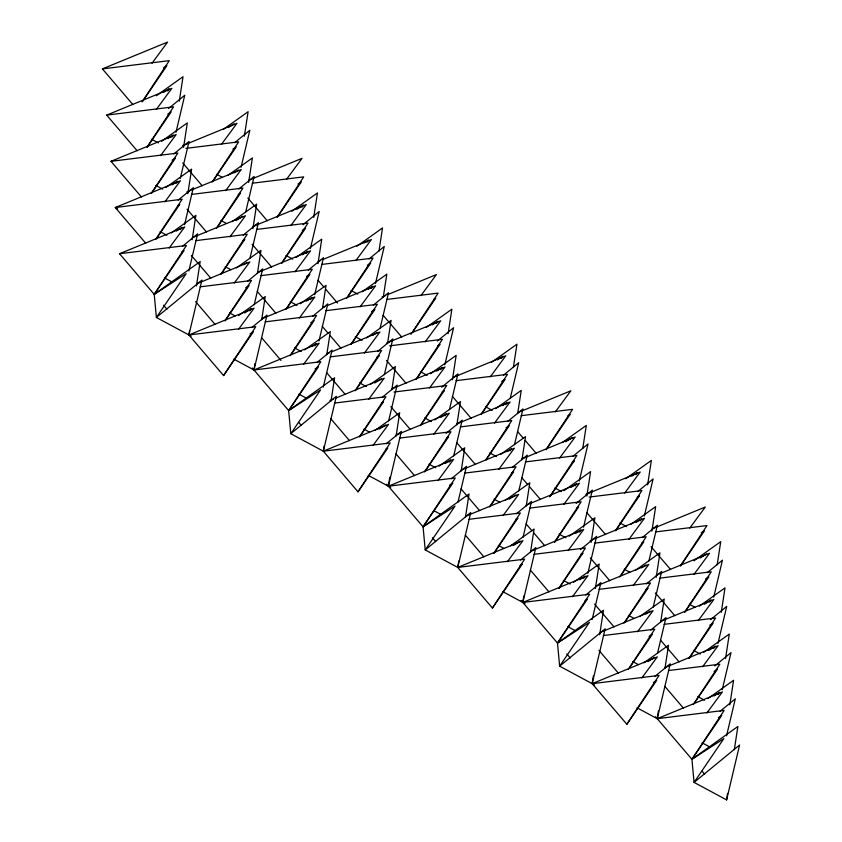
<?xml version="1.0" encoding="UTF-8"?>
<svg xmlns="http://www.w3.org/2000/svg" width="842" height="842" viewBox="0 0 842 842"><rect width="100%" height="100%" fill="white"/><g stroke="black" fill="none" stroke-linecap="round" stroke-linejoin="round"><path stroke-width="1.26" d="M179.272 101.187L183.03 76.717L156.317 95.778M183.567 147.392L187.324 122.921L161.675 141.224M187.85 193.607L191.608 169.137L165.958 187.44M192.134 239.812L195.891 215.352L171.315 232.887M250.074 333.916L253.368 331.78L223.583 375.574L188.903 334.969L189.503 331.095M196.418 286.027L200.175 261.557L154.233 294.353L156.37 317.455L191.155 336.168M244.348 136.194L248.106 111.723L223.519 129.268M248.632 182.409L252.389 157.938L227.814 175.473M252.916 228.614L256.673 204.143L232.097 221.688M257.399 273.534L260.957 250.358L236.381 267.903M385.594 449.439L387.794 448.018L358.008 491.812L323.328 451.196L290.795 433.693L288.659 410.591L320.865 361.713L253.979 369.975L254.968 363.533M261.694 319.75L265.251 296.573L238.528 315.634M313.698 217.415L317.455 192.944L291.806 211.247M317.981 263.63L321.739 239.16L296.1 257.463M322.475 308.551L326.033 285.375L300.383 303.678M326.759 354.766L330.317 331.58L304.667 349.883M324.117 446.05L323.328 451.196L390.225 442.934L358.008 491.812M331.043 400.971L334.6 377.795L288.659 410.591L252.284 367.996M378.963 251.137L382.521 227.961L356.882 246.264M383.257 297.352L386.815 274.166L362.239 291.711M387.541 343.568L391.098 320.381L366.523 337.926M391.825 389.772L395.382 366.596L370.806 384.131M389.783 477.193L388.404 486.213L455.29 477.94L423.073 526.818L425.221 549.921L457.753 567.434L492.433 608.04L522.219 564.245L520.019 565.677M396.108 435.988L399.676 412.801L375.09 430.346M448.123 333.653L451.88 309.182L426.231 327.485M452.407 379.858L456.164 355.398L430.525 373.701M456.89 424.789L460.458 401.602L434.809 419.905M461.184 470.994L464.742 447.818L439.092 466.121M458.743 560.993L457.753 567.434L524.65 559.162L492.433 608.04M465.468 517.209L469.026 494.022L423.073 526.818L386.71 484.224M513.388 367.375L516.946 344.189L491.307 362.502M517.672 413.59L521.24 390.404L495.591 408.707M521.966 459.795L525.524 436.619L500.948 454.154M526.25 506.01L529.807 482.824L505.232 500.369M523.808 595.999L522.829 602.44L589.716 594.178L557.499 643.056L559.646 666.159L594.42 684.872M530.534 552.215L534.102 529.039L510.589 545.816M582.748 448.597L586.306 425.421L562.793 442.197M586.832 496.096L590.589 471.625L563.877 490.697M591.126 542.311L594.884 517.841L569.234 536.144M595.41 588.516L599.167 564.045L573.518 582.348M653.339 682.62L656.644 680.483L626.858 724.278L592.179 683.662L593.368 675.937M599.693 634.731L603.451 610.261L557.499 643.056L521.135 600.462M647.614 484.897L651.371 460.427L625.722 478.73M651.908 531.113L655.665 506.642L631.079 524.177M656.192 577.317L659.949 552.847L635.373 570.392M660.675 622.238L664.233 599.062L639.657 616.607M655.56 716.7L691.924 759.284L723.857 738.602L694.071 782.397L739.592 745.023L726.604 799.9L694.071 782.397L691.924 759.284L724.141 710.406L657.244 718.679L658.433 710.953M664.959 668.453L668.516 645.277L643.941 662.812M717.173 564.835L720.731 541.648L694.019 560.719M721.257 612.334L725.015 587.863L699.365 606.166M725.541 658.539L729.298 634.068L703.659 652.371M729.835 704.754L733.592 680.283L707.943 698.586M726.604 799.9L727.593 793.459M734.319 749.675L737.876 726.499L691.924 759.284L721.71 715.489L718.415 717.637M175.989 132.257L184.756 95.241L168.568 108.534M180.272 178.462L189.04 141.456L173.862 153.907M184.566 224.677L193.323 187.671L178.146 200.122M188.85 270.882L197.607 233.876L182.44 246.338M223.583 375.574L255.8 326.696L188.903 334.969L201.901 280.091L156.37 317.455L186.166 273.661L154.233 294.353L119.553 253.737L184.724 226.94L169.179 248.043M241.054 167.263L249.821 130.257L234.644 142.708M245.643 212.195L254.105 176.462L238.928 188.924M249.937 258.41L258.389 222.677L243.222 235.139M254.221 304.625L262.683 268.893L247.506 281.344M233.781 359.113L253.979 369.975L266.967 315.097L251.79 327.559M310.414 248.485L319.171 211.479L302.994 224.761M314.697 294.7L323.465 257.694L308.288 270.145M318.992 340.905L327.748 303.899L312.571 316.36M323.275 387.12L332.032 350.114L316.866 362.565M375.479 283.501L384.247 246.485L369.07 258.947M380.068 328.433L388.53 292.7L373.353 305.162M384.362 374.648L392.814 338.916L377.648 351.367M388.646 420.853L397.108 385.12L381.931 397.582M444.839 364.723L453.596 327.717L437.408 340.999M449.428 409.654L457.89 373.922L441.703 387.215M453.712 455.869L462.174 420.137L445.986 433.42M458.006 502.074L466.457 466.342L451.28 478.803M510.21 398.455L518.672 362.723L503.495 375.185M514.494 444.671L522.956 408.938L507.779 421.389M518.788 490.875L527.239 455.143L512.062 467.605M523.071 537.091L531.534 501.358L516.356 513.809M579.264 480.95L588.021 443.945L572.844 456.406M583.548 527.166L592.315 490.16L576.128 503.442M587.832 573.381L596.599 536.365L580.412 549.658M592.126 619.586L600.883 582.58L585.706 595.041M626.858 724.278L659.076 675.4L592.179 683.662L605.166 628.795L559.646 666.159L589.432 622.364L557.499 643.056L587.295 599.262L585.085 600.683M644.33 515.967L653.097 478.961L637.92 491.412M648.919 560.898L657.381 525.166L642.204 537.628M653.203 607.114L661.665 571.381L646.488 583.832M657.497 653.329L665.948 617.596L650.782 630.048M637.057 707.817L657.244 718.679L670.243 663.801L655.065 676.263M713.69 597.188L722.447 560.183L707.269 572.634M717.973 643.404L726.73 606.387L710.553 619.68M722.257 689.609L731.024 652.603L714.837 665.885M726.551 735.824L735.308 698.818L720.131 711.269M142.098 101.903L169.295 60.635L102.408 68.897L132.857 104.555M147.097 147.034L173.589 106.839L106.692 115.112L137.141 150.771M151.381 193.239L177.873 153.055L110.976 161.317L141.424 196.975M155.675 239.454L182.156 199.259L115.27 207.532L145.719 243.191M212.163 182.04L238.654 141.856L185.914 148.371M216.447 228.256L242.938 188.061L191.481 194.418M220.741 274.46L247.232 234.276L195.776 240.633M277.228 217.057L303.72 176.862L252.263 183.219M225.025 320.676L251.516 280.491L200.059 286.848M281.523 263.262L308.014 223.077L256.557 229.434M285.806 309.477L312.298 269.282L260.841 275.65M290.09 355.682L316.581 315.497L265.125 321.855M346.588 298.278L373.08 258.084L321.623 264.441M350.872 344.483L377.363 304.299L325.907 310.656M355.166 390.699L381.647 350.514L330.19 356.871M410.938 334.369L438.145 293.1L386.688 299.457M359.45 436.903L385.941 396.719L334.485 403.076M415.948 379.5L442.429 339.305L389.688 345.83M420.232 425.705L446.723 385.52L393.982 392.035M424.515 471.92L451.007 431.736L399.55 438.093M481.014 414.506L507.505 374.322L456.048 380.679M486.013 459.637L511.789 420.537L460.332 426.894M489.591 506.937L516.072 466.742L464.616 473.099M546.079 449.523L572.571 409.328L521.114 415.695M493.875 553.141L520.367 512.957L468.91 519.314M549.658 496.822L576.854 455.543L525.397 461.9M554.657 541.943L581.148 501.758L529.692 508.115M558.941 588.158L585.432 547.963L533.975 554.32M615.439 530.744L641.93 490.56L589.179 497.075M619.723 576.959L646.214 536.764L594.757 543.122M624.006 623.164L650.498 582.98L599.041 589.337M680.504 565.75L706.996 525.566L655.539 531.923M628.3 669.379L654.792 629.184L603.335 635.552M684.788 611.966L711.279 571.781L659.823 578.138M689.082 658.181L715.574 617.986L664.117 624.343M693.366 704.386L719.857 664.201L668.401 670.558M142.898 100.966L166.874 65.708L163.569 67.855M167.558 90.957L169.01 88.82L163.506 92.388M147.182 147.171L171.158 111.923L167.853 114.059M171.852 137.162L173.305 135.025L167.8 138.593M151.465 193.386L175.441 158.138L172.136 160.275M176.136 183.377L177.588 181.24L172.084 184.808M156.486 238.528L179.735 204.343L177.525 205.774M212.973 181.114L236.223 146.929L232.918 149.076M180.42 229.582L181.872 227.445L176.367 231.013M217.268 227.329L240.517 193.144L238.307 194.576M221.551 273.534L244.801 239.36L242.601 240.78M277.323 217.194L301.299 181.946L297.994 184.082M301.983 207.185L303.436 205.048L296.837 209.332M225.109 320.823L249.085 285.564L245.78 287.711M281.607 263.409L305.583 228.161L302.278 230.298M249.779 310.814L251.232 308.677L244.622 312.95M306.267 253.4L307.73 251.263L302.215 254.831M286.617 308.551L309.867 274.366L306.562 276.513M310.561 299.605L312.014 297.468L306.509 301.036M367.049 242.201L368.512 240.065L364.102 242.917M290.911 354.766L314.15 320.581L310.856 322.718M347.399 297.352L370.648 263.167L367.344 265.304M314.845 345.82L316.297 343.683L311.898 346.536M371.343 288.406L372.796 286.269L368.386 289.132M351.682 343.557L374.932 309.382L371.638 311.519M355.977 389.772L379.226 355.587L377.027 357.019M412.464 332.358L435.714 298.184L433.514 299.605M436.409 323.423L437.861 321.286L432.356 324.854M360.26 435.988L383.51 401.802L381.31 403.223M416.758 378.574L440.008 344.389L437.808 345.82M440.692 369.627L442.145 367.501L436.64 371.059M421.042 424.789L444.292 390.604L442.092 392.025M444.986 415.843L446.439 413.706L440.934 417.274M501.474 358.429L502.927 356.292L497.422 359.86M425.326 470.994L448.575 436.809L446.376 438.24M481.824 413.58L505.074 379.405L501.769 381.542M449.27 462.058L450.723 459.921L445.218 463.489M505.768 404.644L507.221 402.508L502.811 405.36M486.108 459.795L509.357 425.61L506.063 427.757M510.052 450.859L511.504 448.723L507.105 451.575M490.402 506.01L513.652 471.825L511.441 473.257M546.163 449.66L570.139 414.411L567.94 415.843M493.959 553.289L517.935 518.04L515.736 519.461M550.457 495.875L574.433 460.627L572.223 462.048M575.118 485.866L576.57 483.729L571.065 487.297M554.741 542.09L578.717 506.831L576.517 508.263M579.412 532.081L580.864 529.944L575.36 533.512M635.899 474.667L637.352 472.53L631.847 476.098M559.025 588.295L583.001 553.047L580.801 554.478M616.249 529.818L639.499 495.633L637.299 497.064M583.695 578.286L585.148 576.149L579.643 579.717M640.194 520.882L641.646 518.746L636.142 522.314M620.533 576.033L643.783 541.848L641.583 543.279M624.827 622.238L648.077 588.063L645.867 589.484M680.589 565.898L704.565 530.649L701.26 532.786M629.111 668.453L652.361 634.268L649.056 636.415M684.883 612.113L708.859 576.854L705.554 579.001M709.543 602.104L710.995 599.967L704.396 604.24M689.166 658.318L713.142 623.069L709.838 625.206M713.827 648.308L715.29 646.172L708.68 650.456M694.176 703.459L717.426 669.285L714.121 671.421M718.121 694.524L719.573 692.387L714.069 695.955M152.034 63.192L167.579 42.1L102.408 68.897M156.328 109.407L171.863 88.315L106.692 115.112M160.612 155.623L176.157 134.52L110.976 161.317M164.895 201.827L180.441 180.735L115.27 207.532L117.512 208.732M221.393 144.424L236.939 123.321L182.619 145.655M225.677 190.629L241.222 169.537L186.913 191.86M229.961 236.844L245.506 215.741L192.408 237.581M286.459 179.43L302.004 158.338L248.895 180.167M234.255 283.049L249.8 261.957L196.691 283.786M290.743 225.645L306.288 204.543L253.189 226.382M238.539 329.264L254.084 308.172L188.903 334.969M295.037 271.85L310.582 250.758L257.473 272.587M299.32 318.065L314.866 296.963L261.757 318.802M355.819 260.652L371.364 239.56L323.086 259.41M303.604 364.27L319.15 343.178L253.979 369.975M360.102 306.867L375.648 285.764L327.37 305.614M364.386 353.072L379.931 331.98L331.653 351.83M420.884 295.668L436.43 274.566L388.151 294.416M368.68 399.287L384.215 378.195L335.937 398.034M425.168 341.873L440.713 320.781L386.404 343.115M372.964 445.502L388.509 424.4L323.328 451.196L336.326 396.319L290.795 433.693L320.581 389.899L288.659 410.591L318.444 366.786L315.14 368.933M429.462 388.088L444.997 366.986L391.898 388.825M433.746 434.293L449.291 413.201L396.182 435.04M490.244 376.89L505.779 355.787L452.68 377.626M438.029 480.508L453.575 459.416L388.404 486.213L401.392 431.336L386.215 443.787M494.528 423.094L510.073 402.002L456.964 423.831M498.811 469.31L514.357 448.218L461.248 470.047M555.31 411.896L570.855 390.804L517.746 412.633M503.106 515.525L518.64 494.422L465.542 516.262M559.593 458.111L575.139 437.009L522.029 458.848M507.389 561.73L522.935 540.638L457.753 567.434L470.752 512.557L425.221 549.921L455.006 506.126L423.073 526.818L452.87 483.024L449.565 485.16M563.887 504.316L579.422 483.224L526.324 505.063M568.171 550.531L583.716 529.439L530.607 551.268M624.669 493.117L640.204 472.025L585.895 494.359M572.455 596.746L588 575.644L522.829 602.44L535.817 547.563L520.64 560.025M628.953 539.333L644.498 518.24L590.179 540.564M633.237 585.548L648.782 564.445L595.673 586.285M689.735 528.134L705.28 507.031L652.171 528.871M637.52 631.753L653.066 610.661L599.967 632.489M694.019 574.339L709.564 553.247L656.455 575.086M641.814 677.968L657.36 656.865L592.179 683.662M698.302 620.554L713.848 599.462L660.749 621.291M702.596 666.769L718.142 645.667L665.033 667.506M706.88 712.974L722.425 691.882L657.244 718.679M228.582 127.395L234.087 123.827M233.96 172.894L238.37 170.042M181.819 251.979L184.019 250.558L154.233 294.353L186.45 245.475L119.553 253.737M236.055 220.53L242.654 216.247M243.643 264.599L246.948 262.462M372.68 335.337L377.079 332.485M374.764 382.973L381.363 378.7M379.047 429.188L385.657 424.905M565.677 441.797L572.286 437.524M509.189 499.211L515.788 494.928M513.473 545.427L520.082 541.143M641.52 567.803L645.93 564.95M700.102 558.036L706.712 553.752M645.814 614.018L650.213 611.166M647.898 661.654L654.508 657.37M318.255 261.388L320.665 260.399M322.539 307.604L324.959 306.614M382.11 296.9L385.741 295.405M326.822 353.808L329.243 352.819M329.906 400.518L333.527 399.034M151.571 139.256L158.296 142.877M216.636 174.262L222.246 177.283M155.854 185.461L162.58 189.082M220.92 220.478L226.53 223.498M285.985 255.484L292.721 259.104M351.061 290.501L357.787 294.121M160.138 231.676L166.874 235.297M225.203 266.682L230.813 269.703M290.279 301.699L297.005 305.32M355.345 336.705L362.081 340.336M420.411 371.722L427.147 375.343M485.487 406.728L492.212 410.359M164.422 277.892L172.284 282.112M229.498 312.898L235.107 315.918M294.563 347.914L301.299 351.535M359.629 382.921L366.365 386.541M424.705 417.937L431.43 421.558M489.77 452.943L496.506 456.564M554.836 487.96L561.572 491.581M619.912 522.966L626.637 526.587M298.847 394.119L306.709 398.35M363.923 429.136L369.533 432.146M428.988 464.142L435.724 467.763M494.054 499.159L499.664 502.169M559.13 534.165L565.856 537.785M624.196 569.181L629.805 572.192M689.261 604.188L694.871 607.208M368.207 475.341L390.646 487.413M434.398 510.957L441.124 514.578M498.348 545.363L503.958 548.384M563.414 580.38L570.139 584.001M628.479 615.386L634.089 618.407M693.545 650.403L700.281 654.024M502.632 591.579L525.071 603.651M567.697 626.585L575.549 630.816M632.763 661.601L638.373 664.622M697.839 696.608L704.565 700.239M702.123 742.823L709.974 747.054M651.098 546.711L670.548 569.487M517.514 431.462L523.44 438.398M525.134 440.377L536.122 453.259M586.874 512.694L605.482 534.481M655.381 592.926L674.842 615.702M383.089 315.234L401.697 337.021M452.449 396.456L471.057 418.242M521.808 477.677L527.723 484.613M529.418 486.592L540.417 499.464M590.316 557.909L609.766 580.696M660.517 640.12L679.126 661.917M247.822 198.007L267.282 220.793M318.023 280.218L323.949 287.154M325.633 289.132L337.474 303.004M386.531 360.45L405.991 383.236M456.732 442.671L475.341 464.458M526.092 523.892L532.007 530.818M533.702 532.807L544.7 545.679M594.599 604.124L614.06 626.901M664.801 686.335L683.409 708.122M182.756 163.001L202.206 185.777M252.116 244.222L271.566 266.998M322.307 326.433L328.233 333.369M329.927 335.348L340.915 348.22M390.825 406.665L410.275 429.441M461.027 488.876L479.635 510.673M530.376 570.097L548.984 591.894M598.894 650.329L618.344 673.116M702.081 771.177L704.617 774.145M187.04 209.205L206.5 231.992M257.242 291.416L275.85 313.213M326.601 372.638L345.209 394.435M395.95 453.87L414.559 475.656M465.31 535.091L483.918 556.878M566.803 653.95L570.192 657.907M191.334 255.421L210.784 278.197M261.525 337.631L280.986 360.418M330.885 418.853L349.493 440.65M432.378 537.712L435.767 541.68M195.618 301.625L215.068 324.412M298.805 422.473L301.341 425.442M163.537 305.246L166.916 309.214"/></g></svg>
